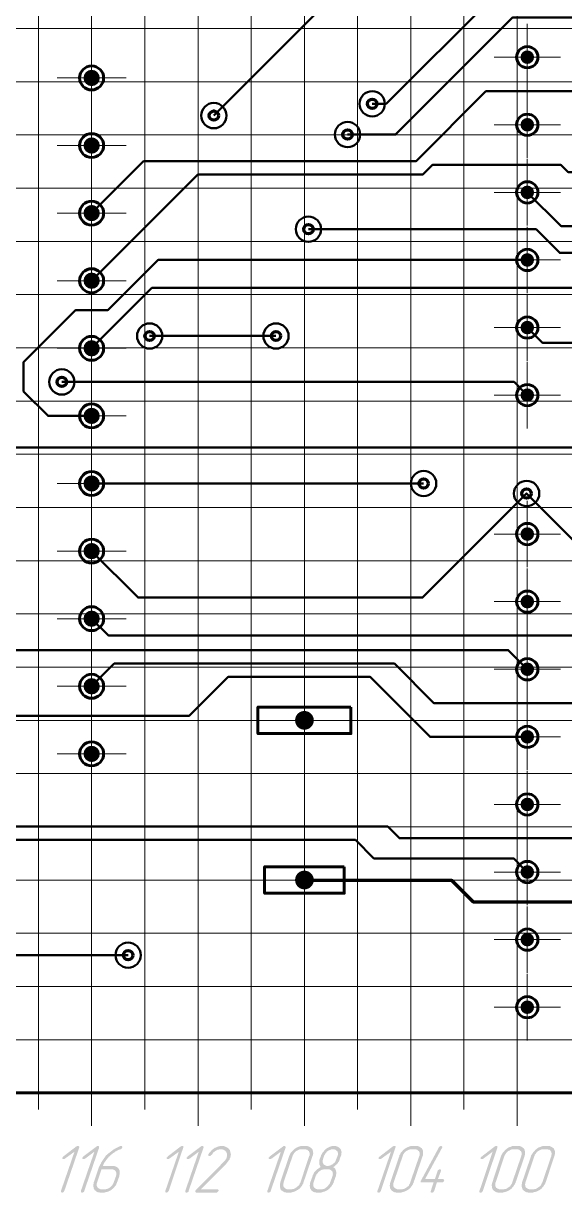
# Model space of a CAD drawing. Extents: x 260 to 1101, y 70 to 664.
# Drawn here: x 813.1 to 853.8, y 375.3 to 463.2 of the extents above; entities that cross this region are included whole.
import ezdxf

# ---------------------------------------------------------------- set-up
doc = ezdxf.new("R2010")
doc.units = 0
doc.header["$MEASUREMENT"] = 0
doc.layers.add('PDF _Геометрия', color=7, linetype='CONTINUOUS')
doc.layers.add('PDF _Сплошная заливка', color=7, linetype='CONTINUOUS')

msp = doc.modelspace()

# ---------------------------------------------------------------- hatches: boundary and pattern name
at = {"layer": 'PDF _Сплошная заливка', "transparency": 33554559}
for points in [[(851.018, 460.626), (851.018, 461.136), (850.823, 461.097), (850.657, 460.987), (850.547, 460.821), (850.508, 460.626)], [(851.018, 460.626), (851.018, 460.116), (851.213, 460.155), (851.378, 460.266), (851.488, 460.431), (851.527, 460.626)], [(818.269, 459.066), (818.881, 459.066), (818.834, 459.301), (818.702, 459.499), (818.503, 459.631), (818.269, 459.678)], [(818.269, 459.066), (818.269, 458.454), (818.503, 458.501), (818.702, 458.634), (818.834, 458.832), (818.881, 459.066)], [(851.018, 455.546), (851.018, 456.056), (850.823, 456.017), (850.657, 455.907), (850.547, 455.741), (850.508, 455.546)], [(851.018, 455.546), (851.018, 455.036), (851.213, 455.075), (851.378, 455.186), (851.488, 455.351), (851.527, 455.546)], [(818.269, 453.986), (818.881, 453.986), (818.834, 454.22), (818.702, 454.419), (818.503, 454.551), (818.269, 454.598)], [(818.269, 453.986), (818.269, 453.374), (818.503, 453.421), (818.702, 453.554), (818.834, 453.752), (818.881, 453.986)], [(851.018, 450.466), (851.018, 450.976), (850.823, 450.937), (850.657, 450.827), (850.547, 450.661), (850.508, 450.466)], [(851.018, 450.466), (851.018, 449.956), (851.213, 449.995), (851.378, 450.106), (851.488, 450.271), (851.527, 450.466)], [(818.269, 448.906), (818.881, 448.906), (818.834, 449.14), (818.702, 449.339), (818.503, 449.471), (818.269, 449.518)], [(818.269, 448.906), (818.269, 448.294), (818.503, 448.341), (818.702, 448.474), (818.834, 448.672), (818.881, 448.906)], [(851.018, 445.386), (851.018, 445.896), (850.823, 445.857), (850.657, 445.747), (850.547, 445.581), (850.508, 445.386)], [(851.018, 445.386), (851.018, 444.876), (851.213, 444.915), (851.378, 445.026), (851.488, 445.191), (851.527, 445.386)], [(818.269, 443.826), (818.881, 443.826), (818.834, 444.061), (818.702, 444.259), (818.503, 444.391), (818.269, 444.438)], [(818.269, 443.826), (818.269, 443.214), (818.503, 443.261), (818.702, 443.394), (818.834, 443.592), (818.881, 443.826)], [(851.018, 440.306), (851.018, 440.816), (850.823, 440.777), (850.657, 440.667), (850.547, 440.501), (850.508, 440.306)], [(851.018, 440.306), (851.018, 439.796), (851.213, 439.835), (851.378, 439.946), (851.488, 440.111), (851.527, 440.306)], [(818.269, 438.746), (818.881, 438.746), (818.834, 438.981), (818.702, 439.179), (818.503, 439.311), (818.269, 439.358)], [(818.269, 438.746), (818.269, 438.134), (818.503, 438.181), (818.702, 438.314), (818.834, 438.512), (818.881, 438.746)], [(851.018, 435.226), (851.018, 435.736), (850.823, 435.697), (850.657, 435.587), (850.547, 435.421), (850.508, 435.226)], [(851.018, 435.226), (851.018, 434.716), (851.213, 434.755), (851.378, 434.866), (851.488, 435.031), (851.527, 435.226)], [(818.269, 433.666), (818.881, 433.666), (818.834, 433.901), (818.702, 434.099), (818.503, 434.231), (818.269, 434.278)], [(818.269, 433.666), (818.269, 433.054), (818.503, 433.101), (818.702, 433.234), (818.834, 433.432), (818.881, 433.666)], [(818.269, 428.586), (818.881, 428.586), (818.834, 428.821), (818.702, 429.019), (818.503, 429.151), (818.269, 429.198)], [(818.269, 428.586), (818.269, 427.974), (818.503, 428.021), (818.702, 428.154), (818.834, 428.352), (818.881, 428.586)], [(851.018, 424.786), (851.018, 425.296), (850.823, 425.257), (850.657, 425.147), (850.547, 424.981), (850.508, 424.786)], [(851.018, 424.786), (851.018, 424.276), (851.213, 424.315), (851.378, 424.426), (851.488, 424.591), (851.527, 424.786)], [(818.269, 423.506), (818.881, 423.506), (818.834, 423.741), (818.702, 423.939), (818.503, 424.071), (818.269, 424.118)], [(818.269, 423.506), (818.269, 422.894), (818.503, 422.941), (818.702, 423.074), (818.834, 423.272), (818.881, 423.506)], [(851.018, 419.706), (851.018, 420.216), (850.823, 420.177), (850.657, 420.067), (850.547, 419.901), (850.508, 419.706)], [(851.018, 419.706), (851.018, 419.196), (851.213, 419.235), (851.378, 419.346), (851.488, 419.511), (851.527, 419.706)], [(818.269, 418.426), (818.881, 418.426), (818.834, 418.661), (818.702, 418.859), (818.503, 418.991), (818.269, 419.038)], [(818.269, 418.426), (818.269, 417.814), (818.503, 417.861), (818.702, 417.994), (818.834, 418.192), (818.881, 418.426)], [(851.018, 414.626), (851.018, 415.136), (850.823, 415.097), (850.657, 414.987), (850.547, 414.821), (850.508, 414.626)], [(818.269, 413.346), (818.881, 413.346), (818.834, 413.581), (818.702, 413.779), (818.503, 413.911), (818.269, 413.958)], [(851.018, 414.626), (851.018, 414.116), (851.213, 414.155), (851.378, 414.266), (851.488, 414.431), (851.527, 414.626)], [(818.269, 413.346), (818.269, 412.734), (818.503, 412.781), (818.702, 412.914), (818.834, 413.112), (818.881, 413.346)], [(834.264, 410.786), (834.264, 411.492), (834.081, 411.468), (833.911, 411.398), (833.764, 411.285), (833.652, 411.139), (833.582, 410.969), (833.558, 410.786)], [(834.264, 410.786), (833.558, 410.786), (833.582, 410.604), (833.652, 410.433), (833.764, 410.287), (833.911, 410.175), (834.081, 410.104), (834.264, 410.08)], [(834.264, 410.786), (834.264, 410.08), (834.446, 410.104), (834.616, 410.175), (834.762, 410.287), (834.875, 410.433), (834.945, 410.604), (834.969, 410.786)], [(851.018, 409.546), (851.018, 410.056), (850.823, 410.017), (850.657, 409.907), (850.547, 409.741), (850.508, 409.546)], [(851.018, 409.546), (851.018, 409.036), (851.213, 409.075), (851.378, 409.186), (851.488, 409.351), (851.527, 409.546)], [(818.269, 408.266), (818.881, 408.266), (818.834, 408.501), (818.702, 408.699), (818.503, 408.831), (818.269, 408.878)], [(818.269, 408.266), (818.269, 407.654), (818.503, 407.701), (818.702, 407.834), (818.834, 408.032), (818.881, 408.266)], [(851.018, 404.466), (851.018, 404.976), (850.823, 404.937), (850.657, 404.827), (850.547, 404.661), (850.508, 404.466)], [(851.018, 404.466), (851.018, 403.956), (851.213, 403.995), (851.378, 404.106), (851.488, 404.271), (851.527, 404.466)], [(851.018, 399.386), (851.018, 399.896), (850.823, 399.857), (850.657, 399.747), (850.547, 399.581), (850.508, 399.386)], [(834.264, 398.786), (834.264, 399.492), (834.081, 399.468), (833.911, 399.398), (833.764, 399.285), (833.652, 399.139), (833.582, 398.969), (833.558, 398.786)], [(851.018, 399.386), (851.018, 398.876), (851.213, 398.915), (851.378, 399.026), (851.488, 399.191), (851.527, 399.386)], [(834.264, 398.786), (833.558, 398.786), (833.582, 398.604), (833.652, 398.433), (833.764, 398.287), (833.911, 398.175), (834.081, 398.104), (834.264, 398.08)], [(834.264, 398.786), (834.264, 398.08), (834.446, 398.104), (834.616, 398.175), (834.762, 398.287), (834.875, 398.433), (834.945, 398.604), (834.969, 398.786)], [(851.018, 394.306), (851.018, 394.816), (850.823, 394.777), (850.657, 394.667), (850.547, 394.501), (850.508, 394.306)], [(851.018, 394.306), (851.018, 393.796), (851.213, 393.835), (851.378, 393.946), (851.488, 394.111), (851.527, 394.306)], [(851.018, 389.226), (851.018, 389.736), (850.823, 389.697), (850.657, 389.587), (850.547, 389.421), (850.508, 389.226)], [(851.018, 389.226), (851.018, 388.716), (851.213, 388.755), (851.378, 388.866), (851.488, 389.031), (851.527, 389.226)], [(817.258, 378.797), (817.283, 378.797), (817.308, 378.772), (817.308, 378.772), (817.334, 378.746), (817.334, 378.721), (817.334, 378.67), (816.217, 375.419), (816.217, 375.419), (816.191, 375.394), (816.166, 375.343), (816.14, 375.317), (816.14, 375.317), (816.115, 375.317), (816.09, 375.292), (816.039, 375.292), (816.039, 375.292), (816.039, 375.292), (816.013, 375.317), (815.963, 375.317), (815.963, 375.317), (815.963, 375.343), (815.963, 375.368), (815.963, 375.419), (816.978, 378.365), (816.242, 377.832), (816.242, 377.832), (816.217, 377.807), (816.191, 377.807), (816.14, 377.807), (816.14, 377.807), (816.115, 377.807), (816.09, 377.807), (816.09, 377.832), (816.064, 377.832), (816.064, 377.857), (816.064, 377.883), (816.064, 377.934), (816.064, 377.934), (816.09, 377.934), (816.115, 377.959), (816.14, 378.01), (817.131, 378.772), (817.156, 378.772), (817.181, 378.797), (817.207, 378.797), (817.232, 378.797)], [(818.781, 378.797), (818.781, 378.797), (818.806, 378.772), (818.806, 378.772), (818.832, 378.746), (818.832, 378.721), (818.832, 378.67), (817.715, 375.419), (817.715, 375.419), (817.715, 375.394), (817.689, 375.343), (817.638, 375.317), (817.638, 375.317), (817.613, 375.317), (817.588, 375.292), (817.562, 375.292), (817.537, 375.292), (817.537, 375.292), (817.511, 375.317), (817.486, 375.317), (817.461, 375.317), (817.461, 375.343), (817.461, 375.368), (817.461, 375.419), (818.476, 378.365), (817.765, 377.832), (817.74, 377.832), (817.715, 377.807), (817.689, 377.807), (817.664, 377.807), (817.638, 377.807), (817.613, 377.807), (817.588, 377.807), (817.588, 377.832), (817.588, 377.832), (817.562, 377.857), (817.562, 377.883), (817.562, 377.934), (817.588, 377.934), (817.588, 377.934), (817.613, 377.959), (817.638, 378.01), (818.654, 378.772), (818.654, 378.772), (818.679, 378.797), (818.705, 378.797), (818.73, 378.797), (818.756, 378.797)], [(825.103, 378.797), (825.129, 378.797), (825.154, 378.772), (825.154, 378.772), (825.18, 378.746), (825.18, 378.721), (825.154, 378.67), (824.062, 375.419), (824.062, 375.419), (824.037, 375.394), (824.012, 375.343), (823.986, 375.317), (823.986, 375.317), (823.961, 375.317), (823.935, 375.292), (823.885, 375.292), (823.885, 375.292), (823.885, 375.292), (823.859, 375.317), (823.808, 375.317), (823.808, 375.317), (823.808, 375.343), (823.808, 375.368), (823.808, 375.419), (824.824, 378.365), (824.088, 377.832), (824.088, 377.832), (824.062, 377.807), (824.037, 377.807), (823.986, 377.807), (823.986, 377.807), (823.961, 377.807), (823.935, 377.807), (823.935, 377.832), (823.91, 377.832), (823.91, 377.857), (823.91, 377.883), (823.91, 377.934), (823.91, 377.934), (823.935, 377.934), (823.961, 377.959), (823.986, 378.01), (824.976, 378.772), (825.002, 378.772), (825.027, 378.797), (825.053, 378.797), (825.078, 378.797)], [(826.627, 378.797), (826.627, 378.797), (826.652, 378.772), (826.652, 378.772), (826.678, 378.746), (826.678, 378.721), (826.678, 378.67), (825.56, 375.419), (825.56, 375.419), (825.56, 375.394), (825.535, 375.343), (825.484, 375.317), (825.484, 375.317), (825.459, 375.317), (825.434, 375.292), (825.408, 375.292), (825.383, 375.292), (825.383, 375.292), (825.357, 375.317), (825.332, 375.317), (825.307, 375.317), (825.307, 375.343), (825.307, 375.368), (825.307, 375.419), (826.322, 378.365), (825.611, 377.832), (825.586, 377.832), (825.56, 377.807), (825.535, 377.807), (825.51, 377.807), (825.484, 377.807), (825.459, 377.807), (825.434, 377.807), (825.434, 377.832), (825.408, 377.832), (825.408, 377.857), (825.408, 377.883), (825.408, 377.934), (825.408, 377.934), (825.434, 377.934), (825.459, 377.959), (825.484, 378.01), (826.5, 378.772), (826.5, 378.772), (826.525, 378.797), (826.551, 378.797), (826.576, 378.797), (826.601, 378.797)], [(828.1, 378.797), (828.125, 378.797), (828.176, 378.797), (828.252, 378.772), (828.328, 378.746), (828.43, 378.696), (828.48, 378.67), (828.531, 378.645), (828.557, 378.594), (828.607, 378.543), (828.607, 378.543), (828.607, 378.543), (828.633, 378.518), (828.633, 378.518), (828.658, 378.492), (828.658, 378.442), (828.684, 378.391), (828.709, 378.289), (828.734, 378.188), (828.734, 378.137), (828.709, 378.061), (828.709, 378.01), (828.684, 377.934), (828.684, 377.934), (828.684, 377.934), (828.684, 377.908), (828.658, 377.857), (828.633, 377.832), (828.633, 377.781), (828.557, 377.705), (828.557, 377.68), (828.557, 377.68), (828.531, 377.654), (828.506, 377.629), (828.48, 377.578), (828.43, 377.527), (828.404, 377.476), (828.354, 377.426), (826.475, 375.546), (827.744, 375.546), (827.744, 375.546), (827.77, 375.521), (827.795, 375.495), (827.795, 375.495), (827.82, 375.495), (827.82, 375.444), (827.82, 375.419), (827.795, 375.419), (827.795, 375.394), (827.77, 375.368), (827.744, 375.343), (827.744, 375.343), (827.719, 375.317), (827.693, 375.292), (827.643, 375.292), (826.145, 375.292), (826.119, 375.292), (826.094, 375.317), (826.068, 375.343), (826.068, 375.343), (826.068, 375.368), (826.068, 375.394), (826.068, 375.444), (826.068, 375.444), (826.094, 375.444), (826.094, 375.47), (826.119, 375.495), (828.176, 377.578), (828.277, 377.68), (828.328, 377.756), (828.328, 377.756), (828.354, 377.781), (828.354, 377.781), (828.379, 377.807), (828.404, 377.883), (828.43, 377.934), (828.43, 377.934), (828.43, 377.959), (828.43, 377.984), (828.455, 378.035), (828.455, 378.086), (828.455, 378.162), (828.43, 378.238), (828.404, 378.289), (828.404, 378.34), (828.379, 378.365), (828.354, 378.365), (828.354, 378.391), (828.354, 378.391), (828.328, 378.416), (828.303, 378.442), (828.277, 378.467), (828.201, 378.492), (828.201, 378.492), (828.176, 378.518), (828.15, 378.518), (828.125, 378.518), (828.1, 378.543), (828.074, 378.543), (827.973, 378.543), (827.947, 378.543), (827.896, 378.543), (827.871, 378.543), (827.82, 378.518), (827.744, 378.518), (827.693, 378.492), (827.617, 378.442), (827.592, 378.442), (827.592, 378.416), (827.541, 378.416), (827.516, 378.365), (827.439, 378.34), (827.389, 378.264), (827.338, 378.188), (827.262, 378.111), (827.262, 378.111), (827.236, 378.111), (827.236, 378.086), (827.211, 378.061), (827.186, 378.061), (827.186, 378.061), (827.16, 378.035), (827.135, 378.035), (827.109, 378.035), (827.109, 378.035), (827.059, 378.061), (827.033, 378.061), (827.033, 378.086), (827.033, 378.086), (827.033, 378.137), (827.033, 378.162), (827.059, 378.213), (827.059, 378.213), (827.084, 378.213), (827.084, 378.238), (827.109, 378.264), (827.135, 378.315), (827.211, 378.365), (827.262, 378.442), (827.338, 378.518), (827.439, 378.594), (827.541, 378.67), (827.541, 378.67), (827.566, 378.67), (827.566, 378.67), (827.592, 378.67), (827.643, 378.696), (827.693, 378.721), (827.77, 378.746), (827.846, 378.772), (827.947, 378.797), (828.049, 378.797), (828.074, 378.797)], [(832.772, 378.797), (832.797, 378.797), (832.822, 378.772), (832.822, 378.772), (832.848, 378.746), (832.848, 378.721), (832.848, 378.67), (831.731, 375.419), (831.731, 375.419), (831.731, 375.394), (831.705, 375.343), (831.654, 375.317), (831.654, 375.317), (831.629, 375.317), (831.604, 375.292), (831.553, 375.292), (831.553, 375.292), (831.553, 375.292), (831.527, 375.317), (831.502, 375.317), (831.477, 375.317), (831.477, 375.343), (831.477, 375.368), (831.477, 375.419), (832.492, 378.365), (831.781, 377.832), (831.756, 377.832), (831.731, 377.807), (831.705, 377.807), (831.68, 377.807), (831.654, 377.807), (831.629, 377.807), (831.604, 377.807), (831.604, 377.832), (831.578, 377.832), (831.578, 377.857), (831.578, 377.883), (831.578, 377.934), (831.578, 377.934), (831.604, 377.934), (831.629, 377.959), (831.654, 378.01), (832.67, 378.772), (832.67, 378.772), (832.695, 378.797), (832.721, 378.797), (832.746, 378.797)], [(841.049, 378.797), (841.074, 378.797), (841.1, 378.772), (841.1, 378.772), (841.125, 378.746), (841.125, 378.721), (841.1, 378.67), (840.008, 375.419), (840.008, 375.419), (839.983, 375.394), (839.957, 375.343), (839.932, 375.317), (839.932, 375.317), (839.906, 375.317), (839.881, 375.292), (839.83, 375.292), (839.83, 375.292), (839.83, 375.292), (839.805, 375.317), (839.754, 375.317), (839.754, 375.317), (839.754, 375.343), (839.754, 375.368), (839.754, 375.419), (840.77, 378.365), (840.033, 377.832), (840.033, 377.832), (840.008, 377.807), (839.983, 377.807), (839.932, 377.807), (839.932, 377.807), (839.906, 377.807), (839.881, 377.807), (839.856, 377.832), (839.856, 377.832), (839.856, 377.857), (839.856, 377.883), (839.856, 377.934), (839.856, 377.934), (839.881, 377.934), (839.881, 377.959), (839.932, 378.01), (840.922, 378.772), (840.948, 378.772), (840.973, 378.797), (840.998, 378.797), (841.024, 378.797)], [(844.553, 378.797), (844.578, 378.797), (844.604, 378.772), (844.604, 378.772), (844.629, 378.746), (844.629, 378.721), (844.629, 378.67), (844.604, 378.645), (843.334, 376.308), (844.071, 376.308), (844.274, 376.918), (844.274, 376.918), (844.274, 376.943), (844.299, 376.968), (844.325, 376.994), (844.35, 376.994), (844.35, 377.019), (844.375, 377.019), (844.401, 377.045), (844.451, 377.045), (844.451, 377.045), (844.451, 377.045), (844.477, 377.045), (844.502, 377.019), (844.528, 377.019), (844.528, 376.994), (844.528, 376.968), (844.528, 376.918), (844.299, 376.308), (844.705, 376.308), (844.705, 376.283), (844.731, 376.283), (844.756, 376.257), (844.756, 376.257), (844.756, 376.232), (844.782, 376.206), (844.756, 376.181), (844.756, 376.181), (844.756, 376.156), (844.731, 376.13), (844.705, 376.079), (844.705, 376.079), (844.68, 376.079), (844.655, 376.054), (844.604, 376.054), (844.223, 376.054), (844.02, 375.419), (843.994, 375.419), (843.994, 375.394), (843.969, 375.343), (843.944, 375.317), (843.944, 375.317), (843.918, 375.317), (843.893, 375.292), (843.842, 375.292), (843.842, 375.292), (843.817, 375.292), (843.791, 375.317), (843.766, 375.317), (843.766, 375.317), (843.766, 375.343), (843.766, 375.368), (843.766, 375.419), (843.969, 376.054), (843.08, 376.054), (843.055, 376.054), (843.03, 376.054), (843.004, 376.079), (843.004, 376.079), (843.004, 376.105), (843.004, 376.13), (843.004, 376.181), (843.03, 376.206), (844.375, 378.696), (844.375, 378.696), (844.401, 378.721), (844.426, 378.746), (844.451, 378.772), (844.528, 378.797), (844.528, 378.797)], [(848.717, 378.797), (848.743, 378.797), (848.768, 378.772), (848.768, 378.772), (848.768, 378.746), (848.768, 378.721), (848.768, 378.67), (847.676, 375.419), (847.676, 375.419), (847.651, 375.394), (847.625, 375.343), (847.6, 375.317), (847.6, 375.317), (847.575, 375.317), (847.549, 375.292), (847.498, 375.292), (847.498, 375.292), (847.473, 375.292), (847.448, 375.317), (847.422, 375.317), (847.422, 375.317), (847.422, 375.343), (847.422, 375.368), (847.422, 375.419), (848.412, 378.365), (847.701, 377.832), (847.701, 377.832), (847.676, 377.807), (847.651, 377.807), (847.6, 377.807), (847.6, 377.807), (847.575, 377.807), (847.549, 377.807), (847.524, 377.832), (847.524, 377.832), (847.524, 377.857), (847.524, 377.883), (847.524, 377.934), (847.524, 377.934), (847.524, 377.934), (847.549, 377.959), (847.6, 378.01), (848.59, 378.772), (848.616, 378.772), (848.616, 378.797), (848.641, 378.797), (848.692, 378.797), (848.692, 378.797)]]:
    msp.add_hatch(color=256, dxfattribs=at).paths.add_polyline_path(points)
at = {"layer": 'PDF _Сплошная заливка', "true_color": 0xffffff, "transparency": 33554559}
for points in [[(850.508, 460.626), (850.547, 460.431), (850.657, 460.266), (850.823, 460.155), (851.018, 460.116), (851.018, 460.626)], [(851.527, 460.626), (851.488, 460.821), (851.378, 460.987), (851.213, 461.097), (851.018, 461.136), (851.018, 460.626)], [(818.269, 459.678), (818.035, 459.631), (817.837, 459.499), (817.704, 459.301), (817.657, 459.066), (818.269, 459.066)], [(817.657, 459.066), (817.704, 458.832), (817.837, 458.634), (818.035, 458.501), (818.269, 458.454), (818.269, 459.066)], [(850.508, 455.546), (850.547, 455.351), (850.657, 455.186), (850.823, 455.075), (851.018, 455.036), (851.018, 455.546)], [(851.527, 455.546), (851.488, 455.741), (851.378, 455.907), (851.213, 456.017), (851.018, 456.056), (851.018, 455.546)], [(818.269, 454.598), (818.035, 454.551), (817.837, 454.419), (817.704, 454.22), (817.657, 453.986), (818.269, 453.986)], [(817.657, 453.986), (817.704, 453.752), (817.837, 453.554), (818.035, 453.421), (818.269, 453.374), (818.269, 453.986)], [(851.527, 450.466), (851.488, 450.661), (851.378, 450.827), (851.213, 450.937), (851.018, 450.976), (851.018, 450.466)], [(850.508, 450.466), (850.547, 450.271), (850.657, 450.106), (850.823, 449.995), (851.018, 449.956), (851.018, 450.466)], [(818.269, 449.518), (818.035, 449.471), (817.837, 449.339), (817.704, 449.14), (817.657, 448.906), (818.269, 448.906)], [(817.657, 448.906), (817.704, 448.672), (817.837, 448.474), (818.035, 448.341), (818.269, 448.294), (818.269, 448.906)], [(851.527, 445.386), (851.488, 445.581), (851.378, 445.747), (851.213, 445.857), (851.018, 445.896), (851.018, 445.386)], [(850.508, 445.386), (850.547, 445.191), (850.657, 445.026), (850.823, 444.915), (851.018, 444.876), (851.018, 445.386)], [(818.269, 444.438), (818.035, 444.391), (817.837, 444.259), (817.704, 444.061), (817.657, 443.826), (818.269, 443.826)], [(817.657, 443.826), (817.704, 443.592), (817.837, 443.394), (818.035, 443.261), (818.269, 443.214), (818.269, 443.826)], [(850.508, 440.306), (850.547, 440.111), (850.657, 439.946), (850.823, 439.835), (851.018, 439.796), (851.018, 440.306)], [(851.527, 440.306), (851.488, 440.501), (851.378, 440.667), (851.213, 440.777), (851.018, 440.816), (851.018, 440.306)], [(818.269, 439.358), (818.035, 439.311), (817.837, 439.179), (817.704, 438.981), (817.657, 438.746), (818.269, 438.746)], [(817.657, 438.746), (817.704, 438.512), (817.837, 438.314), (818.035, 438.181), (818.269, 438.134), (818.269, 438.746)], [(850.508, 435.226), (850.547, 435.031), (850.657, 434.866), (850.823, 434.755), (851.018, 434.716), (851.018, 435.226)], [(851.527, 435.226), (851.488, 435.421), (851.378, 435.587), (851.213, 435.697), (851.018, 435.736), (851.018, 435.226)], [(818.269, 434.278), (818.035, 434.231), (817.837, 434.099), (817.704, 433.901), (817.657, 433.666), (818.269, 433.666)], [(817.657, 433.666), (817.704, 433.432), (817.837, 433.234), (818.035, 433.101), (818.269, 433.054), (818.269, 433.666)], [(818.269, 429.198), (818.035, 429.151), (817.837, 429.019), (817.704, 428.821), (817.657, 428.586), (818.269, 428.586)], [(817.657, 428.586), (817.704, 428.352), (817.837, 428.154), (818.035, 428.021), (818.269, 427.974), (818.269, 428.586)], [(850.508, 424.786), (850.547, 424.591), (850.657, 424.426), (850.823, 424.315), (851.018, 424.276), (851.018, 424.786)], [(851.527, 424.786), (851.488, 424.981), (851.378, 425.147), (851.213, 425.257), (851.018, 425.296), (851.018, 424.786)], [(818.269, 424.118), (818.035, 424.071), (817.837, 423.939), (817.704, 423.741), (817.657, 423.506), (818.269, 423.506)], [(817.657, 423.506), (817.704, 423.272), (817.837, 423.074), (818.035, 422.941), (818.269, 422.894), (818.269, 423.506)], [(851.527, 419.706), (851.488, 419.901), (851.378, 420.067), (851.213, 420.177), (851.018, 420.216), (851.018, 419.706)], [(850.508, 419.706), (850.547, 419.511), (850.657, 419.346), (850.823, 419.235), (851.018, 419.196), (851.018, 419.706)], [(818.269, 419.038), (818.035, 418.991), (817.837, 418.859), (817.704, 418.661), (817.657, 418.426), (818.269, 418.426)], [(817.657, 418.426), (817.704, 418.192), (817.837, 417.994), (818.035, 417.861), (818.269, 417.814), (818.269, 418.426)], [(851.527, 414.626), (851.488, 414.821), (851.378, 414.987), (851.213, 415.097), (851.018, 415.136), (851.018, 414.626)], [(818.269, 413.958), (818.035, 413.911), (817.837, 413.779), (817.704, 413.581), (817.657, 413.346), (818.269, 413.346)], [(850.508, 414.626), (850.547, 414.431), (850.657, 414.266), (850.823, 414.155), (851.018, 414.116), (851.018, 414.626)], [(817.657, 413.346), (817.704, 413.112), (817.837, 412.914), (818.035, 412.781), (818.269, 412.734), (818.269, 413.346)], [(834.969, 410.786), (834.945, 410.969), (834.875, 411.139), (834.762, 411.285), (834.616, 411.398), (834.446, 411.468), (834.264, 411.492), (834.264, 410.786)], [(850.508, 409.546), (850.547, 409.351), (850.657, 409.186), (850.823, 409.075), (851.018, 409.036), (851.018, 409.546)], [(851.527, 409.546), (851.488, 409.741), (851.378, 409.907), (851.213, 410.017), (851.018, 410.056), (851.018, 409.546)], [(818.269, 408.878), (818.035, 408.831), (817.837, 408.699), (817.704, 408.501), (817.657, 408.266), (818.269, 408.266)], [(817.657, 408.266), (817.704, 408.032), (817.837, 407.834), (818.035, 407.701), (818.269, 407.654), (818.269, 408.266)], [(850.508, 404.466), (850.547, 404.271), (850.657, 404.106), (850.823, 403.995), (851.018, 403.956), (851.018, 404.466)], [(851.527, 404.466), (851.488, 404.661), (851.378, 404.827), (851.213, 404.937), (851.018, 404.976), (851.018, 404.466)], [(851.527, 399.386), (851.488, 399.581), (851.378, 399.747), (851.213, 399.857), (851.018, 399.896), (851.018, 399.386)], [(834.969, 398.786), (834.945, 398.969), (834.875, 399.139), (834.762, 399.285), (834.616, 399.398), (834.446, 399.468), (834.264, 399.492), (834.264, 398.786)], [(850.508, 399.386), (850.547, 399.191), (850.657, 399.026), (850.823, 398.915), (851.018, 398.876), (851.018, 399.386)], [(851.527, 394.306), (851.488, 394.501), (851.378, 394.667), (851.213, 394.777), (851.018, 394.816), (851.018, 394.306)], [(850.508, 394.306), (850.547, 394.111), (850.657, 393.946), (850.823, 393.835), (851.018, 393.796), (851.018, 394.306)], [(851.527, 389.226), (851.488, 389.421), (851.378, 389.587), (851.213, 389.697), (851.018, 389.736), (851.018, 389.226)], [(850.508, 389.226), (850.547, 389.031), (850.657, 388.866), (850.823, 388.755), (851.018, 388.716), (851.018, 389.226)]]:
    msp.add_hatch(color=7, dxfattribs=at).paths.add_polyline_path(points)
at = {"layer": 'PDF _Сплошная заливка', "transparency": 33554559}
h = msp.add_hatch(color=256, dxfattribs=at)
h.paths.add_polyline_path([(819.771, 377.045), (819.01, 377.045), (818.679, 376.054), (818.679, 376.029), (818.679, 376.003), (818.654, 375.978), (818.654, 375.927), (818.654, 375.876), (818.654, 375.8), (818.679, 375.749), (818.705, 375.698), (818.705, 375.698), (818.73, 375.673), (818.756, 375.648), (818.781, 375.622), (818.832, 375.597), (818.883, 375.571), (818.933, 375.546), (819.01, 375.546), (819.289, 375.546), (819.34, 375.546), (819.39, 375.571), (819.441, 375.571), (819.517, 375.597), (819.594, 375.648), (819.67, 375.698), (819.67, 375.698), (819.695, 375.724), (819.72, 375.749), (819.771, 375.8), (819.822, 375.851), (819.848, 375.902), (819.898, 375.978), (819.924, 376.054), (820.101, 376.537), (820.101, 376.562), (820.101, 376.587), (820.127, 376.613), (820.127, 376.664), (820.127, 376.714), (820.127, 376.791), (820.101, 376.841), (820.076, 376.892), (820.076, 376.918), (820.051, 376.918), (820.025, 376.943), (820, 376.968), (819.974, 376.994), (819.898, 377.019), (819.848, 377.045)], flags=0)
h.paths.add_polyline_path([(820.533, 378.797), (820.558, 378.772), (820.558, 378.746), (820.584, 378.746), (820.584, 378.721), (820.584, 378.696), (820.558, 378.67), (820.558, 378.67), (820.558, 378.645), (820.558, 378.619), (820.533, 378.619), (820.533, 378.594), (820.508, 378.594), (820.482, 378.569), (820.457, 378.543), (820.406, 378.543), (820.33, 378.518), (820.203, 378.467), (820.203, 378.442), (820.203, 378.442), (820.178, 378.442), (820.127, 378.416), (820.101, 378.391), (820.051, 378.391), (819.974, 378.315), (819.974, 378.315), (819.949, 378.289), (819.898, 378.264), (819.848, 378.238), (819.797, 378.188), (819.72, 378.137), (819.644, 378.061), (819.568, 377.984), (819.543, 377.984), (819.543, 377.959), (819.517, 377.934), (819.467, 377.883), (819.441, 377.832), (819.39, 377.781), (819.34, 377.705), (819.289, 377.654), (819.289, 377.629), (819.264, 377.603), (819.238, 377.578), (819.213, 377.527), (819.187, 377.476), (819.162, 377.426), (819.136, 377.349), (819.111, 377.299), (819.873, 377.299), (819.898, 377.299), (819.949, 377.299), (820.025, 377.273), (820.101, 377.248), (820.178, 377.197), (820.254, 377.146), (820.279, 377.121), (820.305, 377.07), (820.305, 377.07), (820.33, 377.045), (820.355, 376.994), (820.381, 376.943), (820.381, 376.867), (820.381, 376.765), (820.381, 376.664), (820.355, 376.613), (820.355, 376.537), (820.178, 376.054), (820.178, 376.029), (820.178, 376.029), (820.178, 376.003), (820.152, 376.003), (820.127, 375.927), (820.101, 375.851), (820.025, 375.775), (819.974, 375.698), (819.873, 375.597), (819.771, 375.521), (819.771, 375.521), (819.771, 375.495), (819.746, 375.495), (819.72, 375.47), (819.695, 375.47), (819.67, 375.444), (819.594, 375.419), (819.517, 375.368), (819.416, 375.343), (819.289, 375.317), (819.238, 375.292), (819.187, 375.292), (818.908, 375.292), (818.883, 375.292), (818.832, 375.317), (818.756, 375.317), (818.679, 375.343), (818.603, 375.394), (818.553, 375.444), (818.502, 375.47), (818.476, 375.521), (818.476, 375.521), (818.476, 375.521), (818.451, 375.546), (818.426, 375.597), (818.426, 375.673), (818.4, 375.749), (818.4, 375.825), (818.4, 375.876), (818.4, 375.927), (818.426, 375.978), (818.426, 376.054), (818.806, 377.172), (818.806, 377.172), (818.806, 377.197), (818.832, 377.197), (818.832, 377.248), (818.857, 377.299), (818.883, 377.349), (818.908, 377.4), (818.959, 377.476), (818.984, 377.553), (819.035, 377.629), (819.086, 377.705), (819.136, 377.781), (819.187, 377.857), (819.264, 377.959), (819.314, 378.035), (819.39, 378.111), (819.416, 378.111), (819.416, 378.137), (819.441, 378.162), (819.492, 378.188), (819.517, 378.238), (819.568, 378.264), (819.644, 378.315), (819.695, 378.365), (819.771, 378.416), (819.848, 378.492), (819.949, 378.543), (820.025, 378.594), (820.127, 378.645), (820.228, 378.696), (820.33, 378.746), (820.431, 378.797), (820.508, 378.797), (820.508, 378.797)], flags=0)
h = msp.add_hatch(color=256, dxfattribs=at)
h.paths.add_polyline_path([(834.295, 378.543), (834.016, 378.543), (833.965, 378.543), (833.914, 378.543), (833.863, 378.518), (833.787, 378.492), (833.711, 378.442), (833.635, 378.416), (833.635, 378.391), (833.609, 378.391), (833.584, 378.34), (833.533, 378.315), (833.482, 378.264), (833.457, 378.188), (833.406, 378.137), (833.381, 378.061), (832.695, 376.054), (832.695, 376.029), (832.695, 376.003), (832.67, 375.978), (832.67, 375.927), (832.67, 375.876), (832.67, 375.8), (832.695, 375.749), (832.721, 375.698), (832.721, 375.698), (832.746, 375.673), (832.772, 375.648), (832.797, 375.622), (832.848, 375.597), (832.898, 375.571), (832.949, 375.546), (833.025, 375.546), (833.305, 375.546), (833.356, 375.546), (833.406, 375.571), (833.457, 375.571), (833.533, 375.597), (833.609, 375.648), (833.686, 375.698), (833.686, 375.698), (833.711, 375.724), (833.736, 375.749), (833.787, 375.775), (833.838, 375.825), (833.889, 375.902), (833.914, 375.978), (833.965, 376.054), (834.625, 378.061), (834.651, 378.061), (834.651, 378.086), (834.651, 378.137), (834.651, 378.162), (834.651, 378.213), (834.651, 378.289), (834.625, 378.34), (834.6, 378.416), (834.6, 378.416), (834.574, 378.416), (834.549, 378.442), (834.524, 378.467), (834.473, 378.518), (834.422, 378.518), (834.371, 378.543)], flags=0)
h.paths.add_polyline_path([(834.422, 378.797), (834.473, 378.797), (834.549, 378.772), (834.625, 378.746), (834.701, 378.696), (834.777, 378.645), (834.803, 378.619), (834.828, 378.594), (834.854, 378.569), (834.854, 378.543), (834.879, 378.492), (834.904, 378.442), (834.904, 378.365), (834.93, 378.264), (834.904, 378.162), (834.904, 378.111), (834.879, 378.061), (834.193, 376.054), (834.193, 376.029), (834.193, 376.029), (834.193, 376.003), (834.193, 376.003), (834.143, 375.927), (834.117, 375.876), (834.067, 375.775), (833.99, 375.698), (833.914, 375.597), (833.787, 375.521), (833.787, 375.521), (833.787, 375.495), (833.762, 375.495), (833.736, 375.495), (833.711, 375.47), (833.686, 375.444), (833.609, 375.419), (833.508, 375.368), (833.432, 375.343), (833.305, 375.317), (833.254, 375.292), (833.203, 375.292), (832.924, 375.292), (832.898, 375.292), (832.848, 375.317), (832.772, 375.317), (832.721, 375.343), (832.645, 375.394), (832.568, 375.444), (832.518, 375.47), (832.492, 375.521), (832.492, 375.521), (832.492, 375.521), (832.467, 375.546), (832.441, 375.597), (832.441, 375.673), (832.416, 375.749), (832.416, 375.825), (832.416, 375.876), (832.416, 375.927), (832.441, 375.978), (832.441, 376.054), (833.127, 378.061), (833.127, 378.061), (833.127, 378.061), (833.127, 378.086), (833.152, 378.111), (833.178, 378.162), (833.203, 378.238), (833.254, 378.315), (833.33, 378.391), (833.432, 378.492), (833.508, 378.569), (833.533, 378.569), (833.533, 378.594), (833.559, 378.594), (833.559, 378.619), (833.609, 378.619), (833.635, 378.645), (833.711, 378.696), (833.787, 378.721), (833.914, 378.772), (834.016, 378.797), (834.067, 378.797)], flags=0)
h = msp.add_hatch(color=256, dxfattribs=at)
h.paths.add_polyline_path([(836.428, 378.543), (836.377, 378.543), (836.352, 378.543), (836.301, 378.543), (836.225, 378.518), (836.174, 378.492), (836.098, 378.467), (836.022, 378.416), (835.996, 378.416), (835.996, 378.391), (835.945, 378.365), (835.92, 378.315), (835.869, 378.264), (835.818, 378.188), (835.793, 378.137), (835.742, 378.061), (835.666, 377.807), (835.666, 377.781), (835.666, 377.756), (835.641, 377.73), (835.641, 377.68), (835.641, 377.629), (835.641, 377.553), (835.666, 377.502), (835.692, 377.451), (835.692, 377.426), (835.717, 377.426), (835.742, 377.4), (835.768, 377.375), (835.818, 377.349), (835.869, 377.324), (835.92, 377.299), (835.996, 377.299), (836.022, 377.299), (836.072, 377.299), (836.123, 377.324), (836.174, 377.324), (836.25, 377.349), (836.326, 377.4), (836.402, 377.426), (836.402, 377.451), (836.428, 377.451), (836.453, 377.502), (836.504, 377.527), (836.555, 377.578), (836.606, 377.654), (836.631, 377.73), (836.656, 377.807), (836.758, 378.061), (836.758, 378.061), (836.758, 378.086), (836.783, 378.137), (836.783, 378.162), (836.783, 378.238), (836.783, 378.289), (836.758, 378.34), (836.733, 378.416), (836.733, 378.416), (836.707, 378.416), (836.682, 378.442), (836.656, 378.467), (836.606, 378.518), (836.555, 378.518), (836.504, 378.543)], flags=0)
h.paths.add_polyline_path([(836.047, 377.045), (835.742, 377.045), (835.717, 377.045), (835.666, 377.019), (835.59, 377.019), (835.539, 376.994), (835.463, 376.943), (835.387, 376.892), (835.361, 376.892), (835.361, 376.867), (835.311, 376.841), (835.285, 376.791), (835.235, 376.74), (835.184, 376.689), (835.158, 376.613), (835.108, 376.537), (834.955, 376.054), (834.93, 376.029), (834.93, 376.003), (834.93, 375.978), (834.93, 375.927), (834.93, 375.876), (834.93, 375.8), (834.955, 375.749), (834.981, 375.698), (834.981, 375.698), (835.006, 375.673), (835.006, 375.648), (835.057, 375.622), (835.082, 375.597), (835.158, 375.571), (835.209, 375.546), (835.285, 375.546), (835.565, 375.546), (835.615, 375.546), (835.666, 375.571), (835.717, 375.571), (835.793, 375.597), (835.869, 375.648), (835.92, 375.698), (835.945, 375.698), (835.971, 375.724), (835.996, 375.749), (836.047, 375.8), (836.072, 375.851), (836.123, 375.902), (836.174, 375.978), (836.199, 376.054), (836.377, 376.537), (836.377, 376.562), (836.377, 376.587), (836.377, 376.613), (836.402, 376.664), (836.402, 376.714), (836.377, 376.791), (836.377, 376.841), (836.352, 376.892), (836.352, 376.918), (836.326, 376.918), (836.301, 376.943), (836.276, 376.968), (836.225, 376.994), (836.174, 377.019), (836.123, 377.045)], flags=0)
h.paths.add_polyline_path([(836.555, 378.797), (836.606, 378.797), (836.682, 378.772), (836.758, 378.746), (836.834, 378.696), (836.91, 378.645), (836.936, 378.619), (836.961, 378.594), (836.961, 378.569), (836.986, 378.569), (836.986, 378.543), (837.012, 378.518), (837.012, 378.467), (837.037, 378.442), (837.037, 378.391), (837.063, 378.34), (837.037, 378.213), (837.037, 378.137), (837.012, 378.061), (836.91, 377.807), (836.91, 377.781), (836.91, 377.756), (836.885, 377.73), (836.885, 377.68), (836.86, 377.629), (836.809, 377.578), (836.783, 377.527), (836.733, 377.476), (836.733, 377.451), (836.707, 377.451), (836.682, 377.426), (836.656, 377.375), (836.606, 377.349), (836.555, 377.299), (836.504, 377.248), (836.428, 377.222), (836.453, 377.197), (836.453, 377.197), (836.479, 377.172), (836.529, 377.146), (836.555, 377.121), (836.58, 377.07), (836.606, 376.994), (836.631, 376.943), (836.631, 376.943), (836.631, 376.918), (836.656, 376.867), (836.656, 376.816), (836.656, 376.765), (836.656, 376.689), (836.631, 376.613), (836.631, 376.537), (836.453, 376.054), (836.453, 376.029), (836.453, 376.029), (836.428, 376.003), (836.428, 376.003), (836.402, 375.927), (836.352, 375.876), (836.301, 375.775), (836.225, 375.698), (836.149, 375.597), (836.047, 375.521), (836.047, 375.521), (836.022, 375.495), (836.022, 375.495), (835.996, 375.495), (835.971, 375.47), (835.945, 375.444), (835.869, 375.419), (835.768, 375.368), (835.666, 375.343), (835.565, 375.317), (835.514, 375.292), (835.438, 375.292), (835.158, 375.292), (835.158, 375.292), (835.082, 375.317), (835.031, 375.317), (834.955, 375.343), (834.879, 375.394), (834.803, 375.444), (834.777, 375.47), (834.752, 375.521), (834.752, 375.521), (834.752, 375.521), (834.727, 375.546), (834.701, 375.597), (834.676, 375.673), (834.676, 375.749), (834.651, 375.825), (834.676, 375.876), (834.676, 375.927), (834.676, 375.978), (834.701, 376.054), (834.879, 376.537), (834.879, 376.562), (834.879, 376.587), (834.904, 376.613), (834.93, 376.664), (834.955, 376.714), (834.981, 376.791), (835.031, 376.841), (835.108, 376.918), (835.108, 376.918), (835.133, 376.943), (835.158, 376.968), (835.209, 377.019), (835.26, 377.07), (835.336, 377.121), (835.412, 377.172), (835.488, 377.222), (835.488, 377.222), (835.488, 377.222), (835.463, 377.248), (835.438, 377.273), (835.438, 377.324), (835.412, 377.375), (835.387, 377.426), (835.387, 377.476), (835.387, 377.476), (835.387, 377.502), (835.387, 377.527), (835.387, 377.578), (835.387, 377.603), (835.387, 377.68), (835.387, 377.73), (835.412, 377.807), (835.514, 378.061), (835.514, 378.061), (835.514, 378.061), (835.514, 378.086), (835.514, 378.111), (835.565, 378.162), (835.59, 378.238), (835.641, 378.315), (835.717, 378.391), (835.793, 378.492), (835.895, 378.594), (835.895, 378.594), (835.92, 378.594), (835.945, 378.619), (835.996, 378.645), (836.047, 378.67), (836.098, 378.696), (836.149, 378.721), (836.199, 378.746), (836.352, 378.797), (836.428, 378.797), (836.529, 378.797)], flags=0)
h = msp.add_hatch(color=256, dxfattribs=at)
h.paths.add_polyline_path([(842.573, 378.543), (842.293, 378.543), (842.242, 378.543), (842.192, 378.543), (842.141, 378.518), (842.065, 378.492), (841.989, 378.442), (841.912, 378.416), (841.912, 378.391), (841.887, 378.391), (841.836, 378.34), (841.811, 378.315), (841.76, 378.264), (841.709, 378.188), (841.684, 378.137), (841.658, 378.061), (840.973, 376.054), (840.973, 376.029), (840.948, 376.003), (840.948, 375.978), (840.948, 375.927), (840.948, 375.876), (840.948, 375.8), (840.973, 375.749), (840.998, 375.698), (840.998, 375.698), (841.024, 375.673), (841.049, 375.648), (841.074, 375.622), (841.125, 375.597), (841.176, 375.571), (841.227, 375.546), (841.303, 375.546), (841.582, 375.546), (841.633, 375.546), (841.684, 375.571), (841.735, 375.571), (841.811, 375.597), (841.887, 375.648), (841.963, 375.698), (841.963, 375.698), (841.989, 375.724), (842.014, 375.749), (842.065, 375.775), (842.115, 375.825), (842.141, 375.902), (842.192, 375.978), (842.217, 376.054), (842.903, 378.061), (842.903, 378.061), (842.928, 378.086), (842.928, 378.137), (842.928, 378.162), (842.928, 378.213), (842.928, 378.289), (842.903, 378.34), (842.877, 378.416), (842.877, 378.416), (842.852, 378.416), (842.826, 378.442), (842.801, 378.467), (842.75, 378.518), (842.699, 378.518), (842.649, 378.543)], flags=0)
h.paths.add_polyline_path([(842.699, 378.797), (842.75, 378.797), (842.826, 378.772), (842.903, 378.746), (842.979, 378.696), (843.055, 378.645), (843.08, 378.619), (843.106, 378.594), (843.106, 378.569), (843.131, 378.543), (843.157, 378.492), (843.182, 378.442), (843.182, 378.365), (843.182, 378.264), (843.182, 378.162), (843.182, 378.111), (843.157, 378.061), (842.471, 376.054), (842.471, 376.029), (842.471, 376.029), (842.471, 376.003), (842.446, 376.003), (842.42, 375.927), (842.395, 375.876), (842.319, 375.775), (842.268, 375.698), (842.166, 375.597), (842.065, 375.521), (842.065, 375.521), (842.065, 375.495), (842.039, 375.495), (842.014, 375.495), (841.989, 375.47), (841.963, 375.444), (841.887, 375.419), (841.785, 375.368), (841.684, 375.343), (841.582, 375.317), (841.532, 375.292), (841.455, 375.292), (841.176, 375.292), (841.176, 375.292), (841.125, 375.317), (841.049, 375.317), (840.973, 375.343), (840.897, 375.394), (840.821, 375.444), (840.795, 375.47), (840.77, 375.521), (840.77, 375.521), (840.77, 375.521), (840.744, 375.546), (840.719, 375.597), (840.694, 375.673), (840.694, 375.749), (840.668, 375.825), (840.694, 375.876), (840.694, 375.927), (840.694, 375.978), (840.719, 376.054), (841.405, 378.061), (841.405, 378.061), (841.405, 378.061), (841.405, 378.086), (841.405, 378.111), (841.455, 378.162), (841.481, 378.238), (841.532, 378.315), (841.608, 378.391), (841.684, 378.492), (841.785, 378.569), (841.785, 378.569), (841.811, 378.594), (841.811, 378.594), (841.836, 378.619), (841.862, 378.619), (841.912, 378.645), (841.989, 378.696), (842.065, 378.721), (842.166, 378.772), (842.293, 378.797), (842.344, 378.797), (842.674, 378.797)], flags=0)
h = msp.add_hatch(color=256, dxfattribs=at)
h.paths.add_polyline_path([(850.241, 378.543), (849.936, 378.543), (849.911, 378.543), (849.86, 378.543), (849.784, 378.518), (849.733, 378.492), (849.657, 378.442), (849.58, 378.416), (849.555, 378.391), (849.555, 378.391), (849.504, 378.34), (849.479, 378.315), (849.428, 378.264), (849.377, 378.188), (849.352, 378.137), (849.301, 378.061), (848.641, 376.054), (848.616, 376.029), (848.616, 376.003), (848.616, 375.978), (848.616, 375.927), (848.616, 375.876), (848.616, 375.8), (848.641, 375.749), (848.666, 375.698), (848.666, 375.698), (848.666, 375.673), (848.692, 375.648), (848.743, 375.622), (848.768, 375.597), (848.844, 375.571), (848.895, 375.546), (848.971, 375.546), (849.25, 375.546), (849.276, 375.546), (849.352, 375.571), (849.403, 375.571), (849.479, 375.597), (849.53, 375.648), (849.606, 375.698), (849.631, 375.698), (849.657, 375.724), (849.682, 375.749), (849.733, 375.775), (849.758, 375.825), (849.809, 375.902), (849.86, 375.978), (849.885, 376.054), (850.571, 378.061), (850.571, 378.061), (850.571, 378.086), (850.596, 378.137), (850.596, 378.162), (850.596, 378.213), (850.596, 378.289), (850.571, 378.34), (850.545, 378.416), (850.545, 378.416), (850.52, 378.416), (850.495, 378.442), (850.469, 378.467), (850.418, 378.518), (850.368, 378.518), (850.317, 378.543)], flags=0)
h.paths.add_polyline_path([(850.368, 378.797), (850.418, 378.797), (850.495, 378.772), (850.571, 378.746), (850.647, 378.696), (850.698, 378.645), (850.748, 378.619), (850.774, 378.594), (850.774, 378.569), (850.799, 378.543), (850.825, 378.492), (850.825, 378.442), (850.85, 378.365), (850.85, 378.264), (850.85, 378.162), (850.825, 378.111), (850.825, 378.061), (850.139, 376.054), (850.139, 376.029), (850.139, 376.029), (850.114, 376.003), (850.114, 376.003), (850.088, 375.927), (850.038, 375.876), (849.987, 375.775), (849.911, 375.698), (849.834, 375.597), (849.733, 375.521), (849.733, 375.521), (849.707, 375.495), (849.707, 375.495), (849.682, 375.495), (849.657, 375.47), (849.631, 375.444), (849.555, 375.419), (849.454, 375.368), (849.352, 375.343), (849.25, 375.317), (849.174, 375.292), (849.123, 375.292), (848.844, 375.292), (848.819, 375.292), (848.768, 375.317), (848.717, 375.317), (848.641, 375.343), (848.565, 375.394), (848.489, 375.444), (848.463, 375.47), (848.438, 375.521), (848.438, 375.521), (848.412, 375.521), (848.412, 375.546), (848.387, 375.597), (848.362, 375.673), (848.362, 375.749), (848.336, 375.825), (848.336, 375.876), (848.362, 375.927), (848.362, 375.978), (848.387, 376.054), (849.047, 378.061), (849.047, 378.061), (849.073, 378.061), (849.073, 378.086), (849.073, 378.111), (849.098, 378.162), (849.149, 378.238), (849.2, 378.315), (849.276, 378.391), (849.352, 378.492), (849.454, 378.569), (849.454, 378.569), (849.479, 378.594), (849.479, 378.594), (849.504, 378.619), (849.53, 378.619), (849.555, 378.645), (849.631, 378.696), (849.733, 378.721), (849.834, 378.772), (849.936, 378.797), (850.012, 378.797), (850.342, 378.797)], flags=0)
h = msp.add_hatch(color=256, dxfattribs=at)
h.paths.add_polyline_path([(852.475, 378.543), (852.196, 378.543), (852.17, 378.543), (852.094, 378.543), (852.043, 378.518), (851.967, 378.492), (851.891, 378.442), (851.815, 378.416), (851.815, 378.391), (851.789, 378.391), (851.764, 378.34), (851.713, 378.315), (851.688, 378.264), (851.637, 378.188), (851.586, 378.137), (851.561, 378.061), (850.875, 376.054), (850.875, 376.029), (850.875, 376.003), (850.875, 375.978), (850.85, 375.927), (850.85, 375.876), (850.875, 375.8), (850.875, 375.749), (850.901, 375.698), (850.926, 375.698), (850.926, 375.673), (850.952, 375.648), (851.002, 375.622), (851.028, 375.597), (851.079, 375.571), (851.155, 375.546), (851.205, 375.546), (851.51, 375.546), (851.536, 375.546), (851.586, 375.571), (851.663, 375.571), (851.713, 375.597), (851.789, 375.648), (851.866, 375.698), (851.866, 375.698), (851.891, 375.724), (851.942, 375.749), (851.967, 375.775), (852.018, 375.825), (852.069, 375.902), (852.094, 375.978), (852.145, 376.054), (852.831, 378.061), (852.831, 378.061), (852.831, 378.086), (852.831, 378.137), (852.856, 378.162), (852.856, 378.213), (852.831, 378.289), (852.831, 378.34), (852.78, 378.416), (852.78, 378.416), (852.78, 378.416), (852.754, 378.442), (852.729, 378.467), (852.678, 378.518), (852.627, 378.518), (852.551, 378.543)], flags=0)
h.paths.add_polyline_path([(852.627, 378.797), (852.678, 378.797), (852.754, 378.772), (852.805, 378.746), (852.881, 378.696), (852.957, 378.645), (853.008, 378.619), (853.034, 378.594), (853.034, 378.569), (853.034, 378.543), (853.059, 378.492), (853.084, 378.442), (853.11, 378.365), (853.11, 378.264), (853.084, 378.162), (853.084, 378.111), (853.059, 378.061), (852.399, 376.054), (852.399, 376.029), (852.373, 376.029), (852.373, 376.003), (852.373, 376.003), (852.348, 375.927), (852.297, 375.876), (852.247, 375.775), (852.17, 375.698), (852.094, 375.597), (851.993, 375.521), (851.993, 375.521), (851.967, 375.495), (851.967, 375.495), (851.942, 375.495), (851.916, 375.47), (851.866, 375.444), (851.815, 375.419), (851.713, 375.368), (851.612, 375.343), (851.485, 375.317), (851.434, 375.292), (851.383, 375.292), (851.104, 375.292), (851.079, 375.292), (851.028, 375.317), (850.977, 375.317), (850.901, 375.343), (850.825, 375.394), (850.748, 375.444), (850.723, 375.47), (850.672, 375.521), (850.672, 375.521), (850.672, 375.521), (850.647, 375.546), (850.647, 375.597), (850.622, 375.673), (850.596, 375.749), (850.596, 375.825), (850.596, 375.876), (850.596, 375.927), (850.622, 375.978), (850.622, 376.054), (851.307, 378.061), (851.307, 378.061), (851.307, 378.061), (851.307, 378.086), (851.332, 378.111), (851.358, 378.162), (851.409, 378.238), (851.459, 378.315), (851.536, 378.391), (851.612, 378.492), (851.713, 378.569), (851.713, 378.569), (851.713, 378.594), (851.739, 378.594), (851.764, 378.619), (851.789, 378.619), (851.815, 378.645), (851.891, 378.696), (851.993, 378.721), (852.094, 378.772), (852.196, 378.797), (852.272, 378.797), (852.602, 378.797)], flags=0)

# ---------------------------------------------------------------- linework, layer by layer
at = {"layer": 'PDF _Геометрия', "lineweight": 60}
for points in [[(1050.188, 382.786), (1050.188, 592.786), (730.3, 592.786), (730.3, 382.786)], [(1050.188, 382.786), (1050.188, 592.786), (730.3, 592.786), (730.3, 382.786)], [(837.762, 411.786), (837.762, 409.786), (830.765, 409.786), (830.765, 411.786)], [(837.262, 399.786), (837.262, 397.786), (831.264, 397.786), (831.264, 399.786)]]:
    msp.add_lwpolyline(points, close=True, dxfattribs=at)
at = {"layer": 'PDF _Геометрия', "lineweight": 18}
for points in [[(814.271, 381.546), (814.271, 382.786), (814.271, 592.786)], [(818.269, 382.786), (818.269, 592.786)], [(822.268, 381.546), (822.268, 382.786), (822.268, 592.786)], [(826.266, 382.786), (826.266, 592.786)], [(830.265, 381.546), (830.265, 382.786), (830.265, 592.786)], [(834.264, 382.786), (834.264, 592.786)], [(838.262, 381.546), (838.262, 382.786), (838.262, 592.786)], [(842.261, 382.786), (842.261, 592.786)], [(846.259, 381.546), (846.259, 382.786), (846.259, 592.786)], [(850.258, 382.786), (850.258, 592.786)], [(818.269, 461.546), (818.269, 466.746)], [(851.018, 458.126), (851.018, 463.126)], [(730.3, 462.786), (1050.188, 462.786)], [(818.269, 456.466), (818.269, 461.666)], [(848.518, 460.626), (853.517, 460.626)], [(730.3, 458.786), (1050.188, 458.786), (1051.427, 458.786)], [(815.67, 459.066), (820.868, 459.066)], [(851.018, 453.046), (851.018, 458.046)], [(818.269, 451.386), (818.269, 456.586)], [(848.518, 455.546), (853.517, 455.546)], [(730.3, 454.786), (1050.188, 454.786)], [(815.67, 453.986), (820.868, 453.986)], [(851.018, 447.966), (851.018, 452.966)], [(818.269, 446.306), (818.269, 451.506)], [(730.3, 450.786), (1050.188, 450.786), (1051.427, 450.786)], [(848.518, 450.466), (853.517, 450.466)], [(815.67, 448.906), (820.868, 448.906)], [(851.018, 442.886), (851.018, 447.886)], [(730.3, 446.786), (1050.188, 446.786)], [(818.269, 441.226), (818.269, 446.426)], [(848.518, 445.386), (853.517, 445.386)], [(815.67, 443.826), (820.868, 443.826)], [(730.3, 442.786), (1050.188, 442.786), (1051.427, 442.786)], [(851.018, 437.806), (851.018, 442.806)], [(818.269, 436.146), (818.269, 441.346)], [(848.518, 440.306), (853.517, 440.306)], [(730.3, 438.786), (1050.188, 438.786)], [(815.67, 438.746), (820.868, 438.746)], [(851.018, 432.726), (851.018, 437.726)], [(818.269, 431.066), (818.269, 436.266)], [(848.518, 435.226), (853.517, 435.226)], [(730.3, 434.786), (1050.188, 434.786), (1051.427, 434.786)], [(815.67, 433.666), (820.868, 433.666)], [(730.3, 430.786), (1050.188, 430.786)], [(818.269, 425.986), (818.269, 431.186)], [(815.67, 428.586), (820.868, 428.586)], [(851.018, 422.286), (851.018, 427.286)], [(730.3, 426.786), (1050.188, 426.786), (1051.427, 426.786)], [(818.269, 420.906), (818.269, 426.106)], [(848.518, 424.786), (853.517, 424.786)], [(730.3, 422.786), (1050.188, 422.786)], [(815.67, 423.506), (820.868, 423.506)], [(851.018, 417.206), (851.018, 422.206)], [(818.269, 415.826), (818.269, 421.026)], [(848.518, 419.706), (853.517, 419.706)], [(730.3, 418.786), (1050.188, 418.786), (1051.427, 418.786)], [(815.67, 418.426), (820.868, 418.426)], [(851.018, 412.126), (851.018, 417.126)], [(818.269, 410.746), (818.269, 415.946)], [(730.3, 414.786), (1050.188, 414.786)], [(848.518, 414.626), (853.517, 414.626)], [(815.67, 413.346), (820.868, 413.346)], [(834.264, 408.086), (834.264, 413.486)], [(851.018, 407.046), (851.018, 412.046)], [(730.3, 410.786), (1050.188, 410.786), (1051.427, 410.786)], [(818.269, 405.666), (818.269, 410.866)], [(831.564, 410.786), (836.963, 410.786)], [(848.518, 409.546), (853.517, 409.546)], [(815.67, 408.266), (820.868, 408.266)], [(851.018, 401.966), (851.018, 406.966)], [(730.3, 406.786), (1050.188, 406.786)], [(848.518, 404.466), (853.517, 404.466)], [(730.3, 402.786), (1050.188, 402.786), (1051.427, 402.786)], [(851.018, 396.886), (851.018, 401.886)], [(834.264, 396.086), (834.264, 401.486)], [(848.518, 399.386), (853.517, 399.386)], [(730.3, 398.786), (1050.188, 398.786)], [(831.564, 398.786), (836.963, 398.786)], [(851.018, 391.806), (851.018, 396.806)], [(730.3, 394.786), (1050.188, 394.786), (1051.427, 394.786)], [(848.518, 394.306), (853.517, 394.306)], [(851.018, 386.726), (851.018, 391.726)], [(730.3, 390.786), (1050.188, 390.786)], [(848.518, 389.226), (853.517, 389.226)], [(730.3, 386.786), (1050.188, 386.786), (1051.427, 386.786)], [(730.3, 382.786), (1050.188, 382.786), (1052.667, 382.786)], [(818.269, 381.546), (818.269, 382.786), (818.269, 380.306)], [(826.266, 381.546), (826.266, 382.786), (826.266, 380.306)], [(834.264, 381.546), (834.264, 382.786), (834.264, 380.306)], [(842.261, 381.546), (842.261, 382.786), (842.261, 380.306)], [(850.258, 381.546), (850.258, 382.786), (850.258, 380.306)]]:
    msp.add_lwpolyline(points, dxfattribs=at)
at = {"layer": 'PDF _Геометрия', "lineweight": 50}
for points in [[(827.455, 456.233), (836.009, 464.79), (846.549, 464.79), (847.237, 465.478), (847.237, 469.746), (848.021, 470.531)], [(837.51, 454.81), (841.115, 454.81), (849.9, 463.599), (903.374, 463.599), (905.355, 465.58), (905.355, 468.831)], [(839.363, 457.122), (840.399, 457.122), (848.244, 464.97), (848.244, 466.006), (850.002, 467.764), (853.075, 467.764), (855.132, 465.706), (866.252, 465.706), (891.212, 465.706), (891.339, 465.58)], [(818.269, 448.906), (822.171, 452.809), (842.658, 452.809), (847.908, 458.062), (863.688, 458.062), (866.252, 460.626), (878.72, 460.626)], [(818.269, 443.826), (826.241, 451.801), (843.158, 451.801), (843.901, 452.544), (853.537, 452.544), (854.086, 451.995), (862.702, 451.995), (866.252, 455.546), (868.156, 453.642), (902.968, 453.642)], [(851.018, 450.466), (853.568, 447.915), (867.305, 447.915), (868.334, 446.885), (868.334, 437.538), (868.383, 437.49), (868.383, 436.522), (869.145, 435.76), (906.024, 435.76), (908.238, 433.546)], [(834.564, 447.698), (851.678, 447.698), (853.455, 445.92), (859.092, 445.92)], [(818.269, 433.666), (814.996, 433.666), (813.157, 435.506), (813.157, 437.714), (817.044, 441.602), (819.482, 441.602), (823.265, 445.386), (851.018, 445.386)], [(818.269, 438.746), (822.8, 443.279), (864.145, 443.279), (866.252, 445.386)], [(851.018, 440.306), (852.16, 439.164), (855.08, 439.164)], [(822.63, 439.672), (832.127, 439.672)], [(816.029, 436.217), (850.027, 436.217), (851.018, 435.226)], [(768.286, 427.986), (771.589, 431.29), (923.005, 431.29), (925.261, 433.546), (948.224, 433.546)], [(818.269, 428.586), (843.225, 428.586)], [(818.269, 423.506), (821.762, 420.012), (843.146, 420.012), (850.967, 427.836), (859.041, 419.758), (862.037, 419.758), (864.17, 417.625), (871.889, 417.625), (875.088, 420.825)], [(787.8, 423.506), (795.243, 416.061), (849.584, 416.061), (851.018, 414.626)], [(787.8, 418.426), (795.101, 411.122), (825.6, 411.122), (828.521, 414.044), (839.21, 414.044), (843.706, 409.546), (851.018, 409.546)], [(818.269, 418.426), (819.528, 417.167), (862.444, 417.167), (863.187, 416.424), (864.456, 416.424), (866.252, 414.626)], [(768.286, 417.826), (792.965, 393.139), (821.008, 393.139)], [(818.269, 413.346), (819.975, 415.052), (841.027, 415.052), (843.991, 412.087), (863.066, 412.087), (863.594, 411.56), (864.239, 411.56), (866.252, 409.546), (870.445, 409.546), (874.124, 413.226), (878.248, 413.226)], [(787.8, 413.346), (785.559, 411.105), (785.559, 403.807), (787.571, 401.794), (838.1, 401.794), (839.49, 400.403), (850.001, 400.403), (851.018, 399.386)], [(787.8, 408.266), (793.262, 402.802), (840.528, 402.802), (841.402, 401.927), (863.712, 401.927), (866.252, 399.386)]]:
    msp.add_lwpolyline(points, dxfattribs=at)
at = {"layer": 'PDF _Геометрия', "lineweight": 80}
msp.add_lwpolyline([(834.264, 398.786), (845.322, 398.786), (846.955, 397.152), (868.487, 397.152), (869.096, 396.543), (875.088, 390.548), (940.788, 390.548), (948.224, 397.986), (950.581, 395.628), (972.061, 395.628), (974.418, 397.986), (988.21, 397.986), (992.04, 397.986), (994.397, 395.628), (1025.839, 395.628), (1028.196, 397.986)], dxfattribs=at)
at = {"layer": 'PDF _Геометрия', "lineweight": 60}
for centre, radius in [((851.017, 460.626), 0.8), ((818.269, 459.066), 0.9), ((851.017, 455.546), 0.8), ((818.269, 453.986), 0.9), ((851.017, 450.466), 0.8), ((818.269, 448.906), 0.9), ((851.017, 445.386), 0.8), ((818.269, 443.826), 0.9), ((851.017, 440.306), 0.8), ((818.269, 438.746), 0.9), ((851.017, 435.226), 0.8), ((818.269, 433.666), 0.9), ((818.269, 428.586), 0.9), ((851.017, 424.786), 0.8), ((818.269, 423.506), 0.9), ((851.017, 419.706), 0.8), ((818.269, 418.426), 0.9), ((851.017, 414.626), 0.8), ((818.269, 413.346), 0.9), ((851.017, 409.546), 0.8), ((818.269, 408.266), 0.9), ((851.017, 404.466), 0.8), ((851.017, 399.386), 0.8), ((851.017, 394.306), 0.8), ((851.017, 389.226), 0.8)]:
    msp.add_circle(centre, radius, dxfattribs=at)
at = {"layer": 'PDF _Геометрия', "lineweight": 50}
for centre in [(839.363, 457.122), (827.454, 456.233), (837.509, 454.81), (834.564, 447.698), (822.63, 439.672), (832.126, 439.672), (816.028, 436.218), (843.225, 428.587), (850.967, 427.836), (821.008, 393.139)]:
    msp.add_circle(centre, 0.95, dxfattribs=at)
at = {"layer": 'PDF _Геометрия', "color": 7, "lineweight": 70, "true_color": 0xffffff}
for centre in [(839.363, 457.122), (827.455, 456.233), (837.509, 454.81), (834.564, 447.698), (822.63, 439.672), (832.127, 439.672), (816.029, 436.218), (843.225, 428.586), (850.967, 427.836), (821.008, 393.139)]:
    msp.add_circle(centre, 0.35, dxfattribs=at)

doc.saveas('drawing.dxf')
